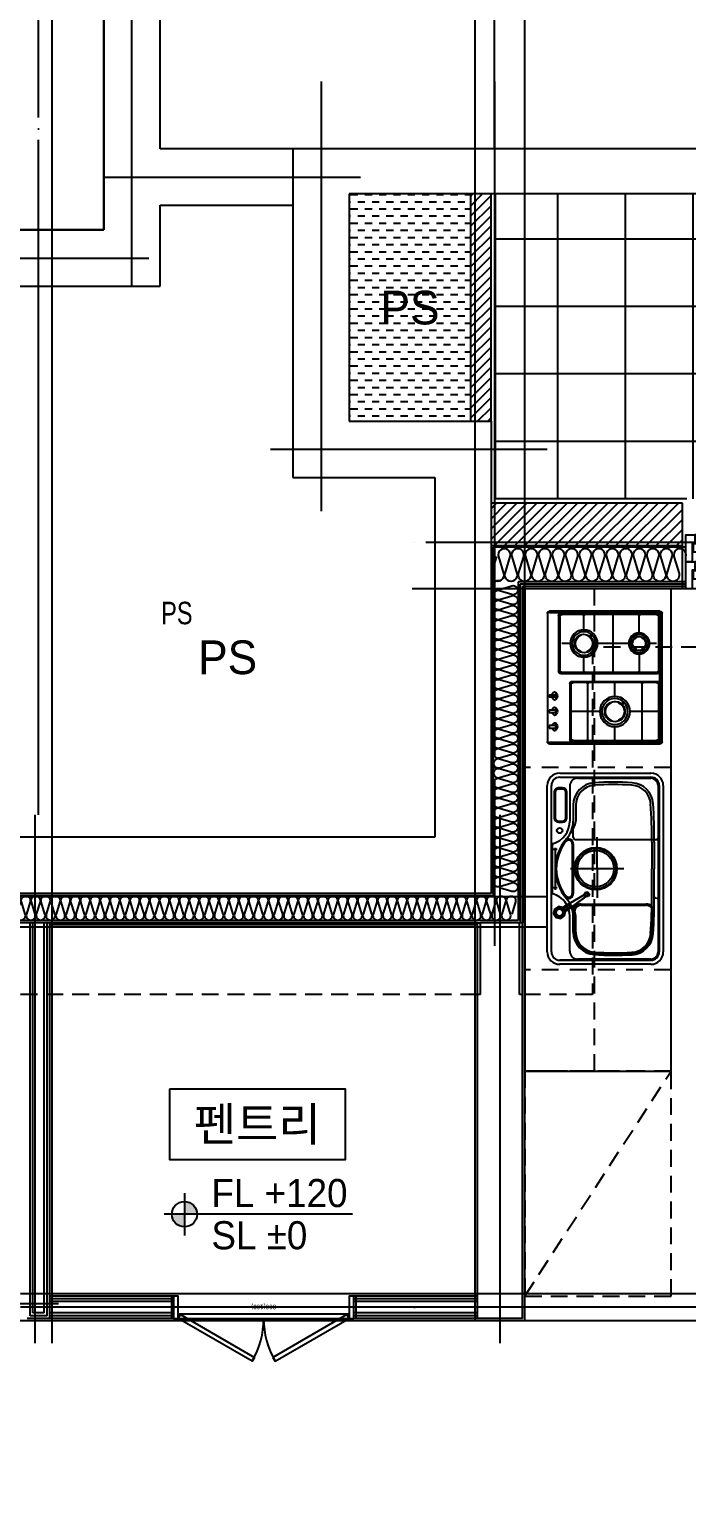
# Model space of a CAD drawing. Header units: millimetres. Extents: x -24416 to 92204, y -190080 to 23760.
# Drawn here: x 23985 to 26903, y -148009 to -141447 of the extents above; entities that cross this region are included whole.
import ezdxf
from ezdxf.enums import TextEntityAlignment as Align
from ezdxf.xclip import XClip

# ---------------------------------------------------------------- set-up
doc = ezdxf.new("R2010")
doc.units = ezdxf.units.MM
doc.header["$LTSCALE"] = 50
doc.header["$XCLIPFRAME"] = 0
for name, pattern in [('-HID', [2.5, 1.5, -1]), ('AUDIT_D_220706163347-0', [0]), ('CEN', [62, 60, -1, 0, -1]), ('HID', [2.3, 1.5, -0.8])]:
    doc.linetypes.add(name, pattern=pattern)
doc.layers.get('defpoints').update_dxf_attribs({"color": 139})
for name, color, linetype in [('A-SOL252', 252, 'Continuous'), ('A-레벨', 7, 'AUDIT_D_220706163347-0'), ('A-창호부호', 4, 'Continuous'), ('A_HAT', 8, 'Continuous'), ('CEN_CON', 1, 'CEN'), ('CEN_WALL', 12, 'CEN'), ('CONC', 2, 'Continuous'), ('dan1', 7, 'HID'), ('DOOR', 4, 'Continuous'), ('ELEV-ER', 4, 'Continuous'), ('F-FUR-설치', 6, 'Continuous'), ('FIN', 6, 'Continuous'), ('FUR', 4, 'Continuous'), ('FUR_가전', 8, 'HID'), ('INS', 8, 'Continuous'), ('ROM', 7, 'AUDIT_D_220706163347-0'), ('WAL', 3, 'Continuous'), ('WAL_DRY', 7, 'Continuous'), ('WIN', 4, 'Continuous'), ('바닥타일', 8, 'Continuous'), ('실명', 3, 'AUDIT_D_220706163347-0'), ('실명박스', 7, 'AUDIT_D_220706163347-0')]:
    doc.layers.add(name, color=color, linetype=linetype)
for name, color, linetype, plot in [('AA-XXXX-MC', 153, 'AUDIT_D_220706163347-0', False), ('Def-PrintX', 147, 'Continuous', False), ('Defpoint', 135, 'Continuous', False), ('MC', 135, 'Continuous', False), ('X - 단위세대$0$0_임시', 134, 'Continuous', False)]:
    doc.layers.add(name, color=color, linetype=linetype, plot=plot)
doc.styles.add('HAUD01', font='Dotum.ttf')
doc.styles.add('HAUD02', font='Dotum.ttf', dxfattribs={"width": 0.8})
doc.styles.add('맑은고딕', font='malgun.ttf', dxfattribs={"width": 0.9})
pattern_1 = [(45, (-287167.877, -137577.174), (-22.4506403, 22.4506403), [])]

# ---------------------------------------------------------------- blocks, each defined once
blk = doc.blocks.new('ELE_17(비진입)')
at = {"layer": 'CONC', "extrusion": (0, 0, -1)}
for p, q in [((-570, -991.6), (-570, -1041.6)), ((570, -991.6), (570, -1041.6))]:
    blk.add_line(p, q, dxfattribs=at)
at = {"layer": 'defpoints'}
blk.add_lwpolyline([(-1350, 1558.4), (1350, 1558.4), (1350, -991.6), (-1350, -991.6)], close=True, dxfattribs=at)
at = {"layer": 'ELEV-ER', "color": 1, "extrusion": (0, 0, -1)}
for p, q in [((0, 1229.9), (0, -1227.1)), ((700, 1038.6), (-700, 1038.5)), ((-1150, 0), (1150, 0))]:
    blk.add_line(p, q, dxfattribs=at)
at = {"layer": 'ELEV-ER', "extrusion": (0, 0, -1)}
for p, q in [((-550, 1013.5), (-550, 1063.5)), ((-550, 1013.5), (-550, 1063.5)), ((-475, 1063.5), (-525, 1063.5)), ((-525, 1063.5), (-525, 1013.5)), ((-475, 1063.5), (-525, 1063.5)), ((-525, 1063.5), (-525, 1013.5)), ((-500, 1113.5), (500, 1113.6)), ((-500, 963.5), (-500, 1113.5)), ((-475, 1013.5), (-475, 1063.5)), ((-475, 1013.5), (-475, 1063.5)), ((475, 1013.6), (475, 1063.6)), ((475, 1063.6), (525, 1063.6)), ((500, 1113.6), (500, 963.6)), ((525, 1063.6), (525, 1013.6)), ((550, 1013.6), (550, 1063.6)), ((-525, 1013.5), (-475, 1013.5)), ((-525, 1013.5), (-475, 1013.5)), ((525, 1013.6), (475, 1013.6)), ((500, 963.6), (-500, 963.5)), ((-950, -898.6), (900, 851.4)), ((950, -898.6), (-900, 851.4)), ((-1105, 50), (-1105, -50)), ((-1005, 50), (-1005, -50)), ((1005, 50), (1005, -50)), ((1105, 50), (1105, -50)), ((-560, -818.7), (-560, -698.7)), ((-500, -698.7), (-500, -818.7)), ((500, -818.6), (500, -698.6)), ((560, -698.6), (560, -818.6)), ((-560.1, -818.6), (-500.1, -818.6)), ((-500, -818.7), (-560, -818.7)), ((560, -818.6), (500, -818.6)), ((-570, -991.6), (-545, -991.6)), ((-570, -1041.6), (-555, -1041.6)), ((-515, -991.6), (515, -991.6)), ((-515, -1041.6), (515, -1041.6)), ((545, -991.6), (570, -991.6)), ((555, -1041.6), (570, -1041.6))]:
    blk.add_line(p, q, dxfattribs=at)
for points in [[(950, 901.4), (950, -898.6), (-950, -898.6), (-950, 901.4)], [(542, -994.6), (518, -994.6), (518, -1038.6), (542, -1038.6), (542, -1026.6), (545, -1026.6), (545, -1041.6), (515, -1041.6), (515, -991.6), (545, -991.6), (545, -1006.6), (542, -1006.6)], [(-542, -994.6), (-518, -994.6), (-518, -1038.6), (-542, -1038.6), (-542, -1026.6), (-545, -1026.6), (-545, -1041.6), (-515, -1041.6), (-515, -991.6), (-545, -991.6), (-545, -1006.6), (-542, -1006.6)]]:
    blk.add_lwpolyline(points, close=True, dxfattribs=at)
blk.add_lwpolyline([(-500, -698.6), (-900, -698.6), (-900, 851.4), (900, 851.4), (900, -698.6), (500, -698.7)], dxfattribs=at)
at = {"layer": 'ELEV-ER'}
for points in [[(-550, -875.7), (550, -875.7), (550, -835.7), (-550, -835.7)], [(-550, -960.7), (550, -960.7), (550, -920.7), (-550, -920.7)], [(-555, -1041.6), (-545, -1041.6), (-545, -1031.6), (-555, -1031.6)], [(555, -1041.6), (545, -1041.6), (545, -1031.6), (555, -1031.6)]]:
    blk.add_lwpolyline(points, close=True, dxfattribs=at)
at = {"layer": 'defpoints', "extrusion": (0, 0, -1), "style": '맑은고딕', "text_generation_flag": 2, "width": 0.6}
blk.add_text('ELEV-18인승', height=150, dxfattribs=at).set_placement((0, 801.3), align=Align.TOP_CENTER)
blk = doc.blocks.new('CO-106-MF', base_point=(321577.8, -11662.9))
at = {"layer": 'CEN_CON'}
for p, q in [((361642.8, -9212.9), (361642.8, -6012.9)), ((361517.8, -8727.9), (362657.8, -8727.9)), ((358717.8, -9087.9), (361767.8, -9087.9))]:
    blk.add_line(p, q, dxfattribs=at)
at = {"layer": 'CONC'}
for p, q in [((361767.8, -8602.9), (361767.8, -6012.9)), ((361517.8, -6262.9), (361517.8, -8962.9)), ((362357.8, -8602.9), (361767.8, -8602.9)), ((361767.8, -9212.9), (361767.8, -8852.9)), ((361767.8, -8852.9), (362357.8, -8852.9)), ((361517.8, -8962.9), (358967.8, -8962.9)), ((358717.8, -9212.9), (361767.8, -9212.9))]:
    blk.add_line(p, q, dxfattribs=at)
at = {"xscale": -1, "rotation": 270}
blk.add_blockref('ELE_17(비진입)', (359959.4, -7612.9), dxfattribs=at)
at = {"layer": 'Def-PrintX', "style": 'HAUD02', "width": 0.8}
blk.add_text('PS', height=100, dxfattribs=at).set_placement((361772.3, -10716.1))
blk = doc.blocks.new('WIN_이중창_1500')
at = {"layer": 'Defpoint'}
for p, q in [((-15, 240), (-15, 0)), ((1485, 240), (1485, 0))]:
    blk.add_line(p, q, dxfattribs=at)
at = {"layer": 'WIN'}
blk.add_line((735, -100), (735, 340), dxfattribs=at)
at = {"layer": 'WIN', "color": 8}
for p, q in [((1442, 240), (28, 240)), ((1397, 237), (755, 237)), ((1397, 202), (755, 202)), ((1430, 158), (40, 158)), ((715, 196), (73, 196)), ((715, 161), (73, 161)), ((1430, 120), (40, 120)), ((715, 76), (73, 76)), ((1397, 117), (755, 117)), ((1397, 82), (755, 82)), ((1430, 38), (40, 38)), ((1430, 0), (40, 0)), ((715, 41), (73, 41))]:
    blk.add_line(p, q, dxfattribs=at)
at = {"layer": 'WIN'}
for points in [[(40, 158), (28, 158), (28, 240), (0, 240), (0, 120), (40, 120), (40, 158)], [(755, 216.5), (755, 202), (715, 202), (715, 237), (755, 237), (755, 222.5)], [(1404, 222.5), (1404, 216.5), (748, 216.5), (748, 222.5), (1404, 222.5)], [(1397, 216.5), (1397, 202), (1437, 202), (1437, 237), (1397, 237), (1397, 222.5)], [(1430, 158), (1442, 158), (1442, 240), (1470, 240), (1470, 120), (1430, 120), (1430, 158)], [(73, 175.5), (73, 161), (33, 161), (33, 196), (73, 196), (73, 181.5)], [(722, 181.5), (722, 175.5), (66, 175.5), (66, 181.5), (722, 181.5)], [(715, 175.5), (715, 161), (755, 161), (755, 196), (715, 196), (715, 181.5)], [(40, 38), (28, 38), (28, 120), (0, 120), (0, 0), (40, 0), (40, 38)], [(73, 55.5), (73, 41), (33, 41), (33, 76), (73, 76), (73, 61.5)], [(755, 96.5), (755, 82), (715, 82), (715, 117), (755, 117), (755, 102.5)], [(715, 55.5), (715, 41), (755, 41), (755, 76), (715, 76), (715, 61.5)], [(1404, 102.5), (1404, 96.5), (748, 96.5), (748, 102.5), (1404, 102.5)], [(1397, 96.5), (1397, 82), (1437, 82), (1437, 117), (1397, 117), (1397, 102.5)], [(1430, 38), (1442, 38), (1442, 120), (1470, 120), (1470, 0), (1430, 0), (1430, 38)], [(722, 61.5), (722, 55.5), (66, 55.5), (66, 61.5), (722, 61.5)]]:
    blk.add_lwpolyline(points, dxfattribs=at)
blk = doc.blocks.new('insul1')
blk.add_lwpolyline([(0, 0.25, 1.344031), (0.35, 0.25), (0.2, 0.75, -1.344031), (0.55, 0.75), (0.4, 0.25)], format="xyb")
blk = doc.blocks.new('DOOR-800(100)')
at = {"layer": 'DOOR'}
for points in [[(359.1, 272.7), (349.1, 290), (20, 100), (30, 82.7)], [(440.9, 272.7), (450.9, 290), (780, 100), (770, 82.7)], [(20, 100), (0, 100), (0, 0), (20, 0)], [(780, 80), (780, 100), (20, 100), (20, 80)], [(800, 100), (780, 100), (780, 0), (800, 0)]]:
    blk.add_lwpolyline(points, close=True, dxfattribs=at)
for centre, start, end in [((20, 100), 0, 30), ((780, 100), 150, 180)]:
    blk.add_arc(centre, 380, start, end, dxfattribs=at)
at = {"layer": 'X - 단위세대$0$0_임시'}
for p, q in [((-10, 0), (-10, 100)), ((810, 0), (810, 100))]:
    blk.add_line(p, q, dxfattribs=at)
at = {"layer": 'X - 단위세대$0$0_임시', "style": 'HAUD02'}
blk.add_text('800(100)', height=20, dxfattribs=at).set_placement((400.3, 46.2), align=Align.MIDDLE)
blk = doc.blocks.new('K-sink')
at = {"layer": 'FUR'}
for p, q in [((-370, -105), (370, -105)), ((-370, -123), (370, -123)), ((-108.2, -128), (108.2, -128)), ((-425, -565), (-425, -160)), ((-407, -160), (-407, -565)), ((-407, -565), (-407, -160)), ((-208.1, -150.2), (-210.6, -162.4)), ((-208.1, -150.2), (-210.6, -162.4)), ((-210.6, -162.4), (-203.8, -172.8)), ((-210.6, -162.4), (-203.8, -172.8)), ((-197.8, -143.4), (-208.1, -150.2)), ((-197.8, -143.4), (-208.1, -150.2)), ((-203.8, -172.8), (-191.6, -175.3)), ((-203.8, -172.8), (-191.6, -175.3)), ((-185.6, -145.9), (-197.8, -143.4)), ((-185.6, -145.9), (-197.8, -143.4)), ((-191.6, -175.3), (-181.2, -168.4)), ((-191.6, -175.3), (-181.2, -168.4)), ((-178.7, -156.2), (-185.6, -145.9)), ((-178.7, -156.2), (-185.6, -145.9)), ((-181.2, -168.4), (-178.7, -156.2)), ((-181.2, -168.4), (-178.7, -156.2)), ((206.6, -155.1), (206.6, -172.4)), ((339.1, -135.1), (226.6, -135.1)), ((226.6, -192.4), (339.1, -192.4)), ((359.1, -172.4), (359.1, -155.1)), ((407, -160), (407, -565)), ((425, -160), (425, -565)), ((-402, -565), (-402, -240)), ((-367, -205), (-211.7, -205)), ((-282.3, -220), (-192, -220)), ((-282.3, -220), (-211.7, -220)), ((-157, -255), (-157, -544.5)), ((130, -230), (130, -602)), ((140, -220), (211.7, -220)), ((367, -205), (211.7, -205)), ((282.3, -220), (211.7, -220)), ((402, -240), (402, -565)), ((-129.7, -584.6), (-130.3, -592.4)), ((-118, -580), (0, -580)), ((118, -580), (0, -580)), ((129.7, -584.6), (130.3, -592.4)), ((135.3, -597), (-370, -597)), ((370, -602), (-370, -602)), ((370, -620), (-370, -620)), ((370, -597), (135.3, -597))]:
    blk.add_line(p, q, dxfattribs=at)
at = {"layer": 'FUR', "ltscale": 0.6}
for p, q in [((-217.1, -144.2), (-221.2, -164.5)), ((-221.2, -164.5), (-209.8, -181.7)), ((-199.9, -132.8), (-217.1, -144.2)), ((-209.8, -181.7), (-189.5, -185.9)), ((-179.6, -136.9), (-199.9, -132.8)), ((-191.6, -175.3), (-169.5, -208.6)), ((-189.5, -185.9), (-172.2, -174.4)), ((-168.1, -154.1), (-179.6, -136.9)), ((-172.2, -174.4), (-168.1, -154.1))]:
    blk.add_line(p, q, dxfattribs=at)
at = {"layer": 'FUR', "color": 199, "ltscale": 0.5}
for p, q in [((-122.6, -189.3), (-120.6, -186.7)), ((122.6, -189.3), (120.3, -186.5)), ((211.6, -155.1), (211.6, -172.4)), ((339.1, -140.1), (226.6, -140.1)), ((226.6, -187.4), (339.1, -187.4)), ((354.1, -172.4), (354.1, -155.1)), ((-282.3, -226), (-192, -226)), ((-162, -256), (-162, -543.5)), ((110.6, -215), (-110.6, -215)), ((282.3, -231), (211.7, -231)), ((-118, -569), (0, -569)), ((118, -569), (0, -569))]:
    blk.add_line(p, q, dxfattribs=at)
at = {"layer": 'FUR', "color": 199}
for p, q in [((-76.6, -140), (-93.4, -140)), ((87.5, -140), (-87.5, -140)), ((-85, -148.4), (-85, -131.6)), ((93.4, -140), (76.6, -140)), ((85, -148.4), (85, -131.6)), ((-282.3, -231), (-211.7, -231)), ((0, -445), (0, -208.5)), ((0, -326.8), (-129.1, -326.8)), ((0, -326.8), (140.9, -326.8))]:
    blk.add_line(p, q, dxfattribs=at)
at = {"layer": 'FUR', "ltscale": 0.5}
blk.add_line((110.6, -220), (-110.6, -220), dxfattribs=at)
at = {"layer": 'FUR', "color": 199}
for centre, radius in [((-195.2, -158.9), 21.9), ((-85, -140), 2.5), ((85, -140), 2.5), ((0, -320), 90), ((0, -320), 81)]:
    blk.add_circle(centre, radius, dxfattribs=at)
at = {"layer": 'FUR'}
for centre, radius in [((169.6, -160), 12.2), ((0, -320), 94.5)]:
    blk.add_circle(centre, radius, dxfattribs=at)
for centre, radius, start, end in [((-370, -160), 55, 90, 180), ((-370, -160), 37, 90, 180), ((-211.7, -100), 105, 270, 343.31935), ((-108.2, -131), 3, 90, 163.31935), ((108.2, -131), 3, 16.68065, 90), ((211.7, -100), 105, 196.68065, 270), ((370, -160), 55, 0, 90), ((370, -160), 37, 0, 90), ((-211.7, -100), 120, 270, 311.40962), ((0, -340), 200, 90, 131.40962), ((0, -340), 200, 48.59038, 90), ((211.7, -100), 120, 228.59038, 270), ((226.6, -155.1), 20, 90, 180), ((226.6, -172.4), 20, 180, 270), ((339.1, -155.1), 20, 360, 90), ((339.1, -172.4), 20, 270, 0), ((-367, -240), 35, 90, 180), ((-282.3, -320), 100, 90, 176.17745), ((-192, -255), 35, 0, 90), ((140, -230), 10, 90.02498, 180), ((282.3, -320), 100, 3.82255, 90), ((367, -240), 35, 0, 90), ((914.2, -400), 1299.2, 176.17512, 183.59876), ((-915, -400), 1300, 356.40356, 3.82255), ((-282.6, -475.3), 100, 183.59644, 266.1102), ((282.6, -475.3), 100, 273.8898, 356.40356), ((-370, -565), 55, 180, 270), ((-370, -565), 37, 180, 270), ((-370, -565), 32, 180, 270), ((-140.2, 1619.9), 2200, 266.1102, 270.57759), ((-192, -544.5), 35, 268.62723, 0), ((-124.7, -585.1), 5, 90.40284, 175), ((140.2, 1619.9), 2200, 269.42241, 273.8898), ((140.2, 1619.9), 2200, 269.42241, 269.59716), ((124.7, -585.1), 5, 5, 89.59716), ((138.7, -588.4), 8.66, 181.05594, 263.17769), ((370, -565), 32, 270, 0), ((370, -565), 37, 270, 0), ((370, -565), 55, 270, 0), ((-135.3, -592), 5, 270, 355), ((135.3, -592), 5, 185, 270)]:
    blk.add_arc(centre, radius, start, end, dxfattribs=at)
at = {"layer": 'FUR', "ltscale": 0.5}
for centre, start, end in [((-112.1, -200.1), 134.24852, 274.39442), ((112.1, -200.1), 265.60558, 45.75148)]:
    blk.add_arc(centre, 20, start, end, dxfattribs=at)
at = {"layer": 'FUR', "color": 199, "ltscale": 0.5}
for centre, radius, start, end in [((-112.1, -200.1), 15, 134.24852, 274.39442), ((0, -340), 195, 90, 128.18582), ((0, -340), 195, 51.92602, 90), ((112.1, -200.1), 15, 265.60558, 45.75148), ((226.6, -155.1), 15, 90, 180), ((226.6, -172.4), 15, 180, 270), ((339.1, -155.1), 15, 0, 90), ((339.1, -172.4), 15, 270, 0), ((-282.3, -320), 94, 90, 176.17745), ((-192, -256), 30, 0, 90), ((222.9, -131.6), 100, 228.77437, 263.51916), ((282.3, -320), 89, 3.82255, 90), ((915, -400), 1294, 176.17745, 183.59644), ((-915, -400), 1289, 356.40356, 3.82255), ((-282.6, -475.3), 94, 183.59644, 266.1102), ((282.6, -475.3), 89, 273.8898, 356.40356), ((-140.2, 1619.9), 2194, 266.1102, 268.6266), ((-192, -543.5), 30, 268.6266, 0), ((140.2, 1619.9), 2189, 269.42241, 273.8898)]:
    blk.add_arc(centre, radius, start, end, dxfattribs=at)
at = {"layer": 'FUR', "color": 199}
for centre, radius, start, end in [((-282.3, -320), 89, 90, 176.17745), ((-222.9, -131.6), 100, 276.48084, 311.22563), ((914.2, -400), 1288.2, 176.17512, 183.59876), ((-282.6, -475.3), 89, 183.59644, 266.1102), ((-140.2, 1619.9), 2189, 266.1102, 270.57759)]:
    blk.add_arc(centre, radius, start, end, dxfattribs=at)
at = {"layer": 'FUR', "ltscale": 0.6}
for points in [[(-221.2, -164.5), (-210.6, -162.4), (-208.1, -150.2), (-217.1, -144.2)], [(-209.8, -181.7), (-203.8, -172.8), (-210.6, -162.4), (-221.2, -164.5)], [(-217.1, -144.2), (-199.9, -132.8), (-197.8, -143.4), (-208.1, -150.2)], [(-209.8, -181.7), (-189.5, -185.9), (-191.6, -175.3), (-203.8, -172.8)], [(-199.9, -132.8), (-197.8, -143.4), (-185.6, -145.9), (-179.6, -136.9)], [(-184, -194.2), (-189.5, -185.9), (-191.6, -175.3), (-184, -194.2)], [(-191.6, -175.3), (-169.5, -208.6), (-191.6, -175.3)], [(-179.6, -136.9), (-185.6, -145.9), (-178.7, -156.2), (-168.1, -154.1)], [(-124.5, -274.7), (-124.5, -274.7), (-184, -194.2)], [(-172.2, -174.4), (-168.1, -154.1), (-178.7, -156.2), (-181.2, -168.4)], [(-172.2, -174.4), (-166.7, -182.8), (-166.7, -182.8), (-181.2, -168.4)], [(-159.1, -201.7), (-181.2, -168.4), (-181.2, -168.4), (-159.1, -201.7)], [(-115.8, -269), (-115.3, -268.8), (-124.9, -275.1), (-124.5, -274.7)], [(-115.1, -273.3), (-115.8, -269), (-124.5, -274.7), (-120.8, -277.1)], [(-124.2, -286.5), (-120.4, -284), (-114.2, -287.1), (-113.9, -291.7)], [(-104.4, -285.4), (-113.9, -291.7), (-114.2, -287.1), (-108.5, -283.3)], [(-105.1, -273.9), (-108.9, -276.4), (-108.5, -283.3), (-104.4, -285.4)]]:
    blk.add_3dface(points, dxfattribs=at)
at = {"layer": 'FUR', "ltscale": 0.6, "invisible_edges": 8}
for points in [[(-191.6, -175.3), (-203.8, -172.8), (-210.6, -162.4), (-208.1, -150.2)], [(-197.8, -143.4), (-185.6, -145.9), (-178.7, -156.2), (-181.2, -168.4)], [(-124.9, -275.1), (-124.5, -274.7), (-124.5, -274.7), (-120.8, -277.1)], [(-120.8, -277.1), (-120.4, -284), (-124.2, -286.5), (-124.9, -275.1)], [(-120.4, -284), (-120.8, -277.1), (-115.1, -273.3), (-108.9, -276.4)], [(-108.9, -276.4), (-108.5, -283.3), (-114.2, -287.1), (-120.4, -284)], [(-108.9, -276.4), (-105.1, -273.9), (-115.3, -268.8), (-115.8, -269)], [(-115.8, -269), (-115.8, -269), (-115.1, -273.3), (-108.9, -276.4)]]:
    blk.add_3dface(points, dxfattribs=at)
at = {"layer": 'FUR', "invisible_edges": 10}
blk.add_3dface([(-208.1, -150.2), (-197.8, -143.4), (-181.2, -168.4), (-191.6, -175.3)], dxfattribs=at)
at = {"layer": 'FUR'}
for points in [[(-189.5, -185.9), (-191.6, -175.3), (-181.2, -168.4), (-172.2, -174.4)], [(-166.7, -182.8), (-181.2, -168.4), (-191.6, -175.3), (-184, -194.2)], [(-181.2, -168.4), (-191.6, -175.3), (-169.5, -208.6), (-159.1, -201.7)], [(-169.5, -208.6), (-159.1, -201.7), (-181.2, -168.4), (-191.6, -175.3)], [(-172.2, -174.4), (-166.7, -182.8), (-184, -194.2), (-189.5, -185.9)], [(-184, -194.2), (-166.7, -182.8), (-115.8, -269), (-124.5, -274.7)], [(-115.8, -269), (-166.7, -182.8), (-184, -194.2), (-124.5, -274.7)], [(-115.8, -269), (-115.8, -269), (-166.7, -182.8)]]:
    blk.add_3dface(points, dxfattribs=at)
blk = doc.blocks.new('싱크')
at = {"layer": 'defpoints'}
for p, q in [((-18.3, 0), (-18.3, 1350)), ((631.7, 0), (631.7, 1350))]:
    blk.add_line(p, q, dxfattribs=at)
at = {"layer": 'defpoints', "linetype": '-HID'}
for p, q in [((631.7, 1350), (-18.3, 1350)), ((631.7, 450), (-18.3, 450)), ((631.7, 0), (-18.3, 0))]:
    blk.add_line(p, q, dxfattribs=at)
at = {"layer": 'FUR_가전', "rotation": 90}
blk.add_blockref('K-sink', (-23.3, 900), dxfattribs=at)
blk = doc.blocks.new('쿡탑')
at = {"layer": 'FUR'}
for p, q in [((460721, 189595.4), (461291, 189595.4)), ((460722, 189592.4), (461290, 189592.4)), ((460711, 189095.4), (460711, 189585.4)), ((460712, 189582.4), (460712, 189318.9)), ((460719, 189103.9), (460719, 189577.4)), ((460721, 189195.4), (460721, 189575.4)), ((460726, 189267.1), (460726, 189570.4)), ((460729, 189587.4), (461283, 189587.4)), ((460731, 189585.4), (461281, 189585.4)), ((460736, 189580.4), (460973.5, 189580.4)), ((460854.8, 189580.4), (460854.8, 189452.6)), ((460983.5, 189570.4), (460983.5, 189508.6)), ((460988.5, 189195.4), (460988.5, 189575.4)), ((461023.5, 189145.4), (461023.5, 189575.4)), ((461028.5, 189570.4), (461028.5, 189495.4)), ((461038.5, 189580.4), (461276, 189580.4)), ((461157.3, 189570.4), (461157.3, 189532.9)), ((461286, 189570.4), (461286, 189150.4)), ((461291, 189575.4), (461291, 189145.4)), ((461293, 189577.4), (461293, 189103.9)), ((461300, 189582.4), (461300, 189338.9)), ((461301, 189585.4), (461301, 189095.4)), ((460728, 189508.6), (460726, 189508.6)), ((460728, 189503.6), (460726, 189503.6)), ((460730.3, 189506.1), (460979.2, 189506.1)), ((460981.6, 189508.6), (460983.5, 189508.6)), ((460981.6, 189503.6), (460983.5, 189503.6)), ((460983.5, 189503.6), (460983.5, 189267.1)), ((461030.5, 189495.4), (461028.5, 189495.4)), ((461028.5, 189490.4), (461028.5, 189250.4)), ((461030.5, 189490.4), (461028.5, 189490.4)), ((461117.2, 189492.9), (461032.9, 189492.9)), ((461197.3, 189492.9), (461281.7, 189492.9)), ((461284.1, 189495.4), (461286, 189495.4)), ((461284.1, 189490.4), (461286, 189490.4)), ((461157.3, 189452.8), (461157.3, 189300.1)), ((460726, 189385.4), (460787.6, 189385.4)), ((460922, 189385.4), (460983.5, 189385.4)), ((461286, 189376.5), (461028.5, 189376.5)), ((461298, 189156.9), (461300, 189338.9)), ((460714, 189156.9), (460712, 189318.9)), ((460728, 189267.1), (460726, 189267.1)), ((460726, 189200.4), (460726, 189262.1)), ((460728, 189262.1), (460726, 189262.1)), ((460730.3, 189264.6), (460979.2, 189264.6)), ((460854.8, 189318.1), (460854.8, 189190.4)), ((460981.6, 189267.1), (460983.5, 189267.1)), ((460981.6, 189262.1), (460983.5, 189262.1)), ((460983.5, 189262.1), (460983.5, 189200.4)), ((461030.5, 189250.4), (461028.5, 189250.4)), ((461028.5, 189245.4), (461028.5, 189150.4)), ((461030.5, 189245.4), (461028.5, 189245.4)), ((461032.8, 189247.9), (461105, 189247.9)), ((461157.3, 189195.6), (461157.3, 189150.4)), ((461209.6, 189247.9), (461281.7, 189247.9)), ((461284.1, 189250.4), (461286, 189250.4)), ((461284.1, 189245.4), (461286, 189245.4)), ((460714, 189156.9), (460714, 189095.4)), ((460978.5, 189185.4), (460731, 189185.4)), ((460973.5, 189190.4), (460736, 189190.4)), ((461281, 189135.4), (461033.5, 189135.4)), ((461276, 189140.4), (461038.5, 189140.4)), ((461298, 189156.9), (461298, 189095.4)), ((461291, 189085.4), (460721, 189085.4)), ((460770.5, 189113.9), (460780.7, 189104.7)), ((460770.5, 189113.9), (460780.7, 189104.7)), ((460780.9, 189123.2), (460792.2, 189123.2)), ((460780.9, 189094.2), (460780.9, 189123.2)), ((460780.9, 189123.2), (460792.2, 189123.2)), ((460780.9, 189094.2), (460780.9, 189123.2)), ((460792.2, 189094.2), (460780.9, 189094.2)), ((460792.2, 189094.2), (460780.9, 189094.2)), ((460792.2, 189123.2), (460792.2, 189094.2)), ((460792.2, 189123.2), (460792.2, 189094.2)), ((460803.4, 189113.7), (460792.2, 189104.5)), ((460803.4, 189113.7), (460792.2, 189104.5)), ((460839.4, 189113.9), (460849.6, 189104.7)), ((460839.4, 189113.9), (460849.6, 189104.7)), ((460839.4, 189113.9), (460849.6, 189104.7)), ((460839.4, 189113.9), (460849.6, 189104.7)), ((460839.4, 189113.9), (460849.6, 189104.7)), ((460839.4, 189113.9), (460849.6, 189104.7)), ((460839.4, 189113.9), (460849.6, 189104.7)), ((460839.4, 189113.9), (460849.6, 189104.7)), ((460849.9, 189123.1), (460861.2, 189123.1)), ((460849.9, 189094.2), (460849.9, 189123.1)), ((460849.9, 189123.1), (460861.2, 189123.1)), ((460849.9, 189094.2), (460849.9, 189123.1)), ((460849.9, 189123.1), (460861.2, 189123.1)), ((460849.9, 189094.2), (460849.9, 189123.1)), ((460849.9, 189123.1), (460861.2, 189123.1)), ((460849.9, 189094.2), (460849.9, 189123.1)), ((460849.9, 189123.1), (460861.2, 189123.1)), ((460849.9, 189094.2), (460849.9, 189123.1)), ((460849.9, 189123.1), (460861.2, 189123.1)), ((460849.9, 189094.2), (460849.9, 189123.1)), ((460849.9, 189123.1), (460861.2, 189123.1)), ((460849.9, 189094.2), (460849.9, 189123.1)), ((460849.9, 189123.1), (460861.2, 189123.1)), ((460849.9, 189094.2), (460849.9, 189123.1)), ((460861.2, 189094.2), (460849.9, 189094.2)), ((460861.2, 189094.2), (460849.9, 189094.2)), ((460861.2, 189094.2), (460849.9, 189094.2)), ((460861.2, 189094.2), (460849.9, 189094.2)), ((460861.2, 189094.2), (460849.9, 189094.2)), ((460861.2, 189094.2), (460849.9, 189094.2)), ((460861.2, 189094.2), (460849.9, 189094.2)), ((460861.2, 189094.2), (460849.9, 189094.2)), ((460872.3, 189113.7), (460861.1, 189104.5)), ((460872.3, 189113.7), (460861.1, 189104.5)), ((460872.3, 189113.7), (460861.1, 189104.5)), ((460872.3, 189113.7), (460861.1, 189104.5)), ((460872.3, 189113.7), (460861.1, 189104.5)), ((460872.3, 189113.7), (460861.1, 189104.5)), ((460872.3, 189113.7), (460861.1, 189104.5)), ((460872.3, 189113.7), (460861.1, 189104.5)), ((460861.2, 189123.1), (460861.2, 189094.2)), ((460861.2, 189123.1), (460861.2, 189094.2)), ((460861.2, 189123.1), (460861.2, 189094.2)), ((460861.2, 189123.1), (460861.2, 189094.2)), ((460861.2, 189123.1), (460861.2, 189094.2)), ((460861.2, 189123.1), (460861.2, 189094.2)), ((460861.2, 189123.1), (460861.2, 189094.2)), ((460861.2, 189123.1), (460861.2, 189094.2)), ((460907.3, 189113.7), (460918.4, 189104.5)), ((460907.3, 189113.7), (460918.4, 189104.5)), ((460907.3, 189113.7), (460918.4, 189104.5)), ((460907.3, 189113.7), (460918.4, 189104.5)), ((460907.3, 189113.7), (460918.4, 189104.5)), ((460907.3, 189113.7), (460918.4, 189104.5)), ((460907.3, 189113.7), (460918.4, 189104.5)), ((460907.3, 189113.7), (460918.4, 189104.5)), ((460929.7, 189123.1), (460918.4, 189123.1)), ((460918.4, 189123.1), (460918.4, 189094.2)), ((460929.7, 189123.1), (460918.4, 189123.1)), ((460918.4, 189123.1), (460918.4, 189094.2)), ((460929.7, 189123.1), (460918.4, 189123.1)), ((460918.4, 189123.1), (460918.4, 189094.2)), ((460929.7, 189123.1), (460918.4, 189123.1)), ((460918.4, 189123.1), (460918.4, 189094.2)), ((460929.7, 189123.1), (460918.4, 189123.1)), ((460918.4, 189123.1), (460918.4, 189094.2)), ((460929.7, 189123.1), (460918.4, 189123.1)), ((460918.4, 189123.1), (460918.4, 189094.2)), ((460929.7, 189123.1), (460918.4, 189123.1)), ((460918.4, 189123.1), (460918.4, 189094.2)), ((460929.7, 189123.1), (460918.4, 189123.1)), ((460918.4, 189123.1), (460918.4, 189094.2)), ((460918.4, 189094.2), (460929.7, 189094.2)), ((460918.4, 189094.2), (460929.7, 189094.2)), ((460918.4, 189094.2), (460929.7, 189094.2)), ((460918.4, 189094.2), (460929.7, 189094.2)), ((460918.4, 189094.2), (460929.7, 189094.2)), ((460918.4, 189094.2), (460929.7, 189094.2)), ((460918.4, 189094.2), (460929.7, 189094.2)), ((460918.4, 189094.2), (460929.7, 189094.2)), ((460929.7, 189094.2), (460929.7, 189123.1)), ((460929.7, 189094.2), (460929.7, 189123.1)), ((460929.7, 189094.2), (460929.7, 189123.1)), ((460929.7, 189094.2), (460929.7, 189123.1)), ((460929.7, 189094.2), (460929.7, 189123.1)), ((460929.7, 189094.2), (460929.7, 189123.1)), ((460929.7, 189094.2), (460929.7, 189123.1)), ((460929.7, 189094.2), (460929.7, 189123.1)), ((460940.2, 189113.9), (460930, 189104.7)), ((460940.2, 189113.9), (460930, 189104.7)), ((460940.2, 189113.9), (460930, 189104.7)), ((460940.2, 189113.9), (460930, 189104.7)), ((460940.2, 189113.9), (460930, 189104.7)), ((460940.2, 189113.9), (460930, 189104.7)), ((460940.2, 189113.9), (460930, 189104.7)), ((460940.2, 189113.9), (460930, 189104.7))]:
    blk.add_line(p, q, dxfattribs=at)
for centre, radius in [((461157.3, 189492.9), 46.7), ((461157.3, 189492.9), 40), ((460854.8, 189385.4), 67.2), ((460854.8, 189385.4), 57.7), ((461157.3, 189247.9), 60.9), ((461157.3, 189247.9), 52.3)]:
    blk.add_circle(centre, radius, dxfattribs=at)
for centre, radius, start, end in [((460721, 189585.4), 10, 90, 180), ((460722, 189582.4), 10, 90, 180), ((461290, 189582.4), 10, 0, 90), ((461291, 189585.4), 10, 0, 90), ((460729, 189577.4), 10, 90, 180), ((460731, 189575.4), 10, 90, 180), ((460736, 189570.4), 10, 90, 180), ((460973.5, 189570.4), 10, 0, 90), ((460978.5, 189575.4), 10, 0, 90), ((461033.5, 189575.4), 10, 90, 180), ((461038.5, 189570.4), 10, 90, 180), ((461157.3, 189492.9), 31.4, 46.33785, 40.71939), ((461276, 189570.4), 10, 0, 90), ((461281, 189575.4), 10, 0, 90), ((461283, 189577.4), 10, 0, 90), ((460727.8, 189506.1), 2.51, 274.24151, 85.75849), ((460981.7, 189506.1), 2.51, 94.24151, 265.75849), ((461030.3, 189492.9), 2.51, 274.24151, 85.75849), ((461156.1, 189435.2), 55.6, 120.49991, 120.93946), ((461157.9, 189550.4), 55.6, 237.23015, 237.66153), ((461128.7, 189481.7), 1.53, 21.25781, 120.49991), ((461129, 189504.7), 1.53, 237.66153, 337.21808), ((461157.3, 189492.9), 29.2, 201.25781, 336.40541), ((461157.3, 189492.9), 29.2, 21.5687, 157.21808), ((461185.4, 189480.6), 1.53, 57.1633, 156.40541), ((461185.8, 189504.1), 1.53, 201.5687, 301.12525), ((461156.1, 189435.2), 55.6, 56.72375, 57.1633), ((461157.9, 189550.4), 55.6, 301.12525, 301.55664), ((461284.2, 189492.9), 2.51, 94.24151, 265.75849), ((460854.8, 189385.4), 45.2, 46.33785, 40.71939), ((460855.7, 189468.2), 80, 237.23015, 237.66153), ((460814, 189402.5), 2.21, 237.66153, 337.21808), ((460854.8, 189385.4), 42, 21.5687, 157.21808), ((460895.9, 189401.6), 2.21, 201.5687, 301.12525), ((460855.7, 189468.2), 80, 301.12525, 301.55664), ((460853.1, 189302.3), 80, 120.49991, 120.93946), ((460813.6, 189369.3), 2.21, 21.25781, 120.49991), ((460854.8, 189385.4), 42, 201.25781, 336.40541), ((460895.3, 189367.7), 2.21, 57.1633, 156.40541), ((460853.1, 189302.3), 80, 56.72375, 57.1633), ((460727.8, 189264.6), 2.51, 274.24151, 85.75849), ((460981.7, 189264.6), 2.51, 94.24151, 265.75849), ((461157.3, 189247.9), 41, 46.33785, 40.71939), ((461158.1, 189323), 72.6, 237.23015, 237.66153), ((461120.3, 189263.4), 2, 237.66153, 337.21808), ((461157.3, 189247.9), 38.1, 21.5687, 157.21808), ((461194.5, 189262.6), 2, 201.5687, 301.12525), ((461158.1, 189323), 72.6, 301.12525, 301.55664), ((460731, 189195.4), 10, 180, 270), ((460736, 189200.4), 10, 180, 270), ((460973.5, 189200.4), 10, 270, 0), ((460978.5, 189195.4), 10, 270, 0), ((461030.3, 189247.9), 2.51, 274.24151, 85.75849), ((461155.7, 189172.5), 72.6, 120.49991, 120.93946), ((461119.9, 189233.3), 2, 21.25781, 120.49991), ((461157.3, 189247.9), 38.1, 201.25781, 336.40541), ((461194, 189231.8), 2, 57.1633, 156.40541), ((461155.7, 189172.5), 72.6, 56.72375, 57.1633), ((461284.2, 189247.9), 2.51, 94.24151, 265.75849), ((460787, 189109.6), 20.4, 31.25646, 148.53566), ((460787, 189109.6), 20.4, 31.25646, 148.53566), ((460855.9, 189109.5), 20.4, 31.25646, 148.53566), ((460855.9, 189109.5), 20.4, 31.25646, 148.53566), ((460855.9, 189109.5), 20.4, 31.25646, 148.53566), ((460855.9, 189109.5), 20.4, 31.25646, 148.53566), ((460855.9, 189109.5), 20.4, 31.25646, 148.53566), ((460855.9, 189109.5), 20.4, 31.25646, 148.53566), ((460855.9, 189109.5), 20.4, 31.25646, 148.53566), ((460855.9, 189109.5), 20.4, 31.25646, 148.53566), ((460923.6, 189109.5), 20.4, 31.46434, 148.74354), ((460923.6, 189109.5), 20.4, 31.46434, 148.74354), ((460923.6, 189109.5), 20.4, 31.46434, 148.74354), ((460923.6, 189109.5), 20.4, 31.46434, 148.74354), ((460923.6, 189109.5), 20.4, 31.46434, 148.74354), ((460923.6, 189109.5), 20.4, 31.46434, 148.74354), ((460923.6, 189109.5), 20.4, 31.46434, 148.74354), ((460923.6, 189109.5), 20.4, 31.46434, 148.74354), ((461033.5, 189145.4), 10, 180, 270), ((461038.5, 189150.4), 10, 180, 270), ((461276, 189150.4), 10, 270, 0), ((461281, 189145.4), 10, 270, 0), ((460721, 189095.4), 10, 180, 270), ((460708.5, 189096.9), 5.72, 302.47301, 344.45227), ((460658.6, 189105.8), 60.4, 341.57206, 1.81603), ((460773.8, 189117.6), 5, 148.53566, 228.04706), ((460773.8, 189117.6), 5, 148.53566, 228.04706), ((460776.4, 189115.1), 8.47, 57.30133, 148.17684), ((460776.4, 189115.1), 8.47, 57.30133, 148.17684), ((460796.9, 189113.5), 9.86, 34.72293, 117.60774), ((460796.9, 189113.5), 9.86, 34.72293, 117.60774), ((460800.2, 189117.6), 5, 309.45948, 31.25646), ((460800.2, 189117.6), 5, 309.45948, 31.25646), ((460842.8, 189117.6), 5, 148.53566, 228.04706), ((460842.8, 189117.6), 5, 148.53566, 228.04706), ((460842.8, 189117.6), 5, 148.53566, 228.04706), ((460842.8, 189117.6), 5, 148.53566, 228.04706), ((460842.8, 189117.6), 5, 148.53566, 228.04706), ((460842.8, 189117.6), 5, 148.53566, 228.04706), ((460842.8, 189117.6), 5, 148.53566, 228.04706), ((460842.8, 189117.6), 5, 148.53566, 228.04706), ((460845.3, 189115), 8.47, 57.30133, 148.17684), ((460845.3, 189115), 8.47, 57.30133, 148.17684), ((460845.3, 189115), 8.47, 57.30133, 148.17684), ((460845.3, 189115), 8.47, 57.30133, 148.17684), ((460845.3, 189115), 8.47, 57.30133, 148.17684), ((460845.3, 189115), 8.47, 57.30133, 148.17684), ((460845.3, 189115), 8.47, 57.30133, 148.17684), ((460845.3, 189115), 8.47, 57.30133, 148.17684), ((460865.8, 189113.4), 9.86, 34.72293, 117.60774), ((460865.8, 189113.4), 9.86, 34.72293, 117.60774), ((460865.8, 189113.4), 9.86, 34.72293, 117.60774), ((460865.8, 189113.4), 9.86, 34.72293, 117.60774), ((460865.8, 189113.4), 9.86, 34.72293, 117.60774), ((460865.8, 189113.4), 9.86, 34.72293, 117.60774), ((460865.8, 189113.4), 9.86, 34.72293, 117.60774), ((460865.8, 189113.4), 9.86, 34.72293, 117.60774), ((460869.1, 189117.5), 5, 309.45948, 31.25646), ((460869.1, 189117.5), 5, 309.45948, 31.25646), ((460869.1, 189117.5), 5, 309.45948, 31.25646), ((460869.1, 189117.5), 5, 309.45948, 31.25646), ((460869.1, 189117.5), 5, 309.45948, 31.25646), ((460869.1, 189117.5), 5, 309.45948, 31.25646), ((460869.1, 189117.5), 5, 309.45948, 31.25646), ((460869.1, 189117.5), 5, 309.45948, 31.25646), ((460910.5, 189117.5), 5, 148.74354, 230.54052), ((460910.5, 189117.5), 5, 148.74354, 230.54052), ((460910.5, 189117.5), 5, 148.74354, 230.54052), ((460910.5, 189117.5), 5, 148.74354, 230.54052), ((460910.5, 189117.5), 5, 148.74354, 230.54052), ((460910.5, 189117.5), 5, 148.74354, 230.54052), ((460910.5, 189117.5), 5, 148.74354, 230.54052), ((460910.5, 189117.5), 5, 148.74354, 230.54052), ((460913.8, 189113.4), 9.86, 62.39226, 145.27707), ((460913.8, 189113.4), 9.86, 62.39226, 145.27707), ((460913.8, 189113.4), 9.86, 62.39226, 145.27707), ((460913.8, 189113.4), 9.86, 62.39226, 145.27707), ((460913.8, 189113.4), 9.86, 62.39226, 145.27707), ((460913.8, 189113.4), 9.86, 62.39226, 145.27707), ((460913.8, 189113.4), 9.86, 62.39226, 145.27707), ((460913.8, 189113.4), 9.86, 62.39226, 145.27707), ((460934.2, 189115), 8.47, 31.82316, 122.69867), ((460934.2, 189115), 8.47, 31.82316, 122.69867), ((460934.2, 189115), 8.47, 31.82316, 122.69867), ((460934.2, 189115), 8.47, 31.82316, 122.69867), ((460934.2, 189115), 8.47, 31.82316, 122.69867), ((460934.2, 189115), 8.47, 31.82316, 122.69867), ((460934.2, 189115), 8.47, 31.82316, 122.69867), ((460934.2, 189115), 8.47, 31.82316, 122.69867), ((460936.8, 189117.6), 5, 311.95294, 31.46434), ((460936.8, 189117.6), 5, 311.95294, 31.46434), ((460936.8, 189117.6), 5, 311.95294, 31.46434), ((460936.8, 189117.6), 5, 311.95294, 31.46434), ((460936.8, 189117.6), 5, 311.95294, 31.46434), ((460936.8, 189117.6), 5, 311.95294, 31.46434), ((460936.8, 189117.6), 5, 311.95294, 31.46434), ((460936.8, 189117.6), 5, 311.95294, 31.46434), ((461291, 189095.4), 10, 270, 0), ((461353.4, 189105.8), 60.4, 178.18397, 198.42794), ((461303.5, 189096.9), 5.72, 195.54773, 237.52699)]:
    blk.add_arc(centre, radius, start, end, dxfattribs=at)
at = {"layer": 'FUR', "extrusion": (0, 0, -1)}
for centre, major_axis in [((461180.8, 189516), (0, -2.7)), ((460888.6, 189418.7), (0, -3.88)), ((461187.9, 189278.1), (0, -3.52))]:
    blk.add_ellipse(centre, major_axis=major_axis, ratio=0.678938, start_param=1.412183, end_param=6.112097, dxfattribs=at)
blk = doc.blocks.new('U-131A(기본)', base_point=(-95320.8, -158830.5))
at = {"layer": 'A-SOL252'}
h = blk.add_hatch(dxfattribs=at)
h.set_pattern_fill('DASH', color=256, scale=10, style=0)
h.set_pattern_definition([(360, (-287167.877, -137577.174), (31.75, 31.75), [31.75, -31.75])])
h.paths.add_polyline_path([(-74455.8, -148695.5), (-74995.8, -148695.5), (-74995.8, -149705.5), (-74455.8, -149705.5)])
at = {"layer": 'A_HAT'}
h = blk.add_hatch(dxfattribs=at)
h.set_pattern_fill('ANSI31', color=256, scale=10, style=0)
h.set_pattern_definition(pattern_1)
h.paths.add_polyline_path([(-74365.8, -148695.5), (-74455.8, -148695.5), (-74455.8, -149705.5), (-74365.8, -149705.5)])
h = blk.add_hatch(dxfattribs=at)
h.set_pattern_fill('ANSI31', color=256, scale=10, style=0)
h.set_pattern_definition(pattern_1)
h.paths.add_polyline_path([(-73515.8, -150070.5), (-74365.8, -150070.5), (-74365.8, -150260.5), (-73515.8, -150260.5)])
at = {"layer": '바닥타일'}
h = blk.add_hatch(dxfattribs=at)
h.set_pattern_fill('_USER', color=256, scale=300, double=1, pattern_type=0)
h.set_pattern_definition([(360, (-287167.88, -137577.17), (0, 300), []), (90, (-287167.88, -137577.17), (-300, 2e-14), [])])
h.paths.add_polyline_path([(-74345.8, -150050.5), (-70005.8, -150050.5), (-70005.8, -149580.5), (-70595.8, -149580.5), (-70595.8, -148695.5), (-74345.8, -148695.5)])
at = {"layer": 'CEN_CON'}
for p, q in [((-75120.8, -148195.5), (-75120.8, -150105.5)), ((-74350.8, -148195.5), (-74350.8, -152038.4)), ((-69905.8, -148495.5), (-75345.8, -148495.5)), ((-75345.8, -149830.5), (-74115.8, -149830.5)), ((-74325.8, -153805.5), (-74325.8, -151455.5)), ((-74115.8, -151820.5), (-79085.8, -151820.5))]:
    blk.add_line(p, q, dxfattribs=at)
at = {"layer": 'CEN_WALL'}
for p, q in [((-65455.8, -150245.5), (-74715.8, -150245.5)), ((-76390.8, -153805.5), (-76390.8, -151455.5)), ((-76286.9, -153630.5), (-78845.7, -153630.5)), ((-74115.8, -153645.5), (-76455.8, -153645.5)), ((-65455.8, -153645.5), (-76375.8, -153645.5))]:
    blk.add_line(p, q, dxfattribs=at)
at = {"layer": 'CONC'}
for p, q in [((-75245.8, -148495.5), (-75245.8, -149955.5)), ((-73215.8, -148495.5), (-75245.8, -148495.5)), ((-73215.8, -148695.5), (-74995.8, -148695.5)), ((-74995.8, -148695.5), (-74995.8, -149705.5)), ((-74995.8, -149705.5), (-74365.8, -149705.5)), ((-74365.8, -149705.5), (-74365.8, -151805.5)), ((-75245.8, -149955.5), (-74615.8, -149955.5)), ((-74615.8, -149955.5), (-74615.8, -151555.5)), ((-74615.8, -151555.5), (-80690.8, -151555.5)), ((-74365.8, -151805.5), (-80578.8, -151805.5)), ((-74412.8, -152255.5), (-74412.8, -151935.5)), ((-74238.8, -151935.5), (-74412.8, -151935.5)), ((-74238.8, -152255.5), (-74238.8, -151935.5)), ((-74425.8, -153695.5), (-74425.8, -152255.5)), ((-74412.8, -152255.5), (-74425.8, -152255.5)), ((-74225.8, -152255.5), (-74238.8, -152255.5)), ((-74225.8, -153695.5), (-74225.8, -152255.5)), ((-74225.8, -153695.5), (-74425.8, -153695.5))]:
    blk.add_line(p, q, dxfattribs=at)
at = {"layer": 'dan1'}
for points in [[(-74525.8, -156865.5), (-70455.8, -156865.5), (-70455.8, -150710.5), (-73915.8, -150710.5), (-73915.8, -152255.5), (-74225.8, -152255.5)], [(-74425.8, -152255.5), (-80565.8, -152255.5)]]:
    blk.add_lwpolyline(points, dxfattribs=at)
at = {"layer": 'FIN'}
for p, q in [((-74345.8, -150050.5), (-74345.8, -148695.5)), ((-73495.8, -150050.5), (-74345.8, -150050.5))]:
    blk.add_line(p, q, dxfattribs=at)
at = {"layer": 'FUR', "linetype": 'HID'}
blk.add_line((-73905.8, -152595.5), (-73905.8, -150450.5), dxfattribs=at)
at = {"layer": 'FUR'}
blk.add_lwpolyline([(-73565.8, -150450.5), (-74215.8, -150450.5), (-74215.8, -152595.5), (-73565.8, -152595.5)], close=True, dxfattribs=at)
at = {"layer": 'FUR_가전'}
blk.add_lwpolyline([(-74215.8, -153595.5), (-73565.8, -153595.5), (-73565.8, -152595.5), (-74215.8, -152595.5), (-74215.8, -153595.5), (-73565.8, -152595.5)], dxfattribs=at)
at = {"layer": 'INS'}
for p, q in [((-74355.8, -150265.5), (-74355.8, -151815.5)), ((-73500.8, -150265.5), (-74355.8, -150265.5)), ((-74245.8, -150420.5), (-74245.8, -151925.5)), ((-73500.8, -150420.5), (-74245.8, -150420.5)), ((-74355.8, -151815.5), (-80565.8, -151815.5)), ((-74245.8, -151925.5), (-80565.8, -151925.5)), ((-74425.8, -152255.5), (-74425.8, -151935.5)), ((-74425.8, -151935.5), (-74412.8, -151935.5)), ((-74225.8, -151935.5), (-74238.8, -151935.5)), ((-74225.8, -152255.5), (-74225.8, -151935.5))]:
    blk.add_line(p, q, dxfattribs=at)
at = {"layer": 'MC'}
for p, q in [((-74215.8, -153705.5), (-74215.8, -148195.5)), ((-65455.8, -150450.5), (-74715.8, -150450.5)), ((-76315.8, -153805.5), (-76315.8, -151455.5)), ((-74435.8, -153705.5), (-74435.8, -151455.5)), ((-74115.8, -151955.5), (-79085.8, -151955.5)), ((-65455.8, -153585.5), (-76455.8, -153585.5)), ((-74115.8, -153585.5), (-76455.8, -153585.5)), ((-65455.8, -153705.5), (-80690.8, -153705.5)), ((-74115.8, -153705.5), (-80690.8, -153705.5))]:
    blk.add_line(p, q, dxfattribs=at)
at = {"layer": 'WAL'}
for p, q in [((-74455.8, -149705.5), (-74455.8, -148695.5)), ((-74365.8, -149705.5), (-74365.8, -148695.5)), ((-73515.8, -150070.5), (-74365.8, -150070.5)), ((-73515.8, -150260.5), (-73515.8, -150070.5)), ((-73515.8, -150260.5), (-74365.8, -150260.5))]:
    blk.add_line(p, q, dxfattribs=at)
at = {"layer": 'WAL_DRY'}
for p, q in [((-74235.8, -150430.5), (-74235.8, -151935.5)), ((-73500.8, -150430.5), (-74235.8, -150430.5)), ((-74225.8, -150440.5), (-74225.8, -151935.5)), ((-73500.8, -150440.5), (-74225.8, -150440.5)), ((-74425.8, -151935.5), (-78705.8, -151935.5)), ((-76413.3, -153683), (-76413.3, -151935.5)), ((-76400.8, -153670.5), (-76400.8, -151935.5)), ((-76350.8, -153670.5), (-76350.8, -151935.5)), ((-76338.3, -153683), (-76338.3, -151935.5)), ((-76325.8, -153695.5), (-76325.8, -151935.5)), ((-74425.8, -151945.5), (-76325.8, -151945.5)), ((-75775.8, -153595.5), (-76325.8, -153595.5)), ((-75775.8, -153608), (-76325.8, -153608)), ((-75775.8, -153620.5), (-76325.8, -153620.5)), ((-74425.8, -153595.5), (-74975.8, -153595.5)), ((-74425.8, -153608), (-74975.8, -153608)), ((-74425.8, -153620.5), (-74975.8, -153620.5)), ((-76338.3, -153683), (-76413.3, -153683)), ((-76350.8, -153670.5), (-76400.8, -153670.5)), ((-75775.8, -153670.5), (-76325.8, -153670.5)), ((-75775.8, -153683), (-76325.8, -153683)), ((-74425.8, -153670.5), (-74975.8, -153670.5)), ((-74425.8, -153683), (-74975.8, -153683)), ((-76325.8, -153695.5), (-76425.8, -153695.5)), ((-75775.8, -153695.5), (-76325.8, -153695.5)), ((-74425.8, -153695.5), (-74975.8, -153695.5))]:
    blk.add_line(p, q, dxfattribs=at)
at = {"layer": 'DOOR', "rotation": 180}
blk.add_blockref('DOOR-800(100)', (-74975.8, -153595.5), dxfattribs=at)
at = {"layer": 'F-FUR-설치', "xscale": -1, "rotation": 270}
blk.add_blockref('쿡탑', (-263201.1, -611851.5), dxfattribs=at)
at = {"layer": 'FUR'}
blk.add_blockref('싱크', (-74197.5, -152595.5), dxfattribs=at)
at = {"layer": 'INS', "row_count": 1}
for p, xscale, yscale, zscale, rotation, column_count, row_spacing, column_spacing in [((-73500.8, -150270.5), 150, 150, 150, 180, 14, 0, 60), ((-74355.8, -150415.9), 110, 110, 110, 270, 31, 3.155443620884047e-30, 44)]:
    blk.add_blockref('insul1', p, dxfattribs=dict(at, xscale=xscale, yscale=yscale, zscale=zscale, rotation=rotation, column_count=column_count, row_spacing=row_spacing, column_spacing=column_spacing))
at = {"layer": 'INS', "xscale": 110, "yscale": 110, "zscale": 110, "row_count": 1, "column_count": 143, "row_spacing": 0, "column_spacing": 44}
blk.add_blockref('insul1', (-80565.8, -151925.5), dxfattribs=at)
at = {"layer": 'WIN', "xscale": -1, "rotation": 180}
blk.add_blockref('WIN_이중창_1500', (-73500.8, -150210.5), dxfattribs=at)
blk = doc.blocks.new('A$Cb33ca4a3')
at = {"layer": 'A-레벨'}
h = blk.add_hatch(color=256, dxfattribs=at)
h.paths.add_polyline_path([(24672.8, -170530.9), (24672.8, -170474.6), (24616.5, -170474.6, 0.414214)])
h.paths.add_polyline_path([(24672.8, -170418.4), (24672.8, -170474.6), (24729, -170474.6, 0.414214)])
for p, q in [((24672.8, -170380.9), (24672.8, -170568.4)), ((25419.9, -170474.6), (24582.8, -170474.6))]:
    blk.add_line(p, q, dxfattribs=at)
blk.add_circle((24672.8, -170474.6), 56.2, dxfattribs=at)
at = {"layer": 'A-레벨', "color": 4, "style": 'HAUD01'}
for s, p in [('FL +120', (24792.8, -170442.7)), ('SL %%P0', (24792.8, -170630.4))]:
    blk.add_text(s, height=125, dxfattribs=at).set_placement(p)

msp = doc.modelspace()

# ---------------------------------------------------------------- linework, layer by layer
at = {"layer": 'AA-XXXX-MC'}
for p, q in [((24084.9, -144938.2), (24084.9, -138888.2)), ((25964.9, -144938.2), (25964.9, -138888.2)), ((26184.9, -141978.2), (26184.9, -138888.2))]:
    msp.add_line(p, q, dxfattribs=at)
at = {"layer": 'CEN_CON'}
for p, q in [((24024.9, -144938.2), (24024.9, -138888.2)), ((26049.9, -141978.2), (26049.9, -138888.2))]:
    msp.add_line(p, q, dxfattribs=at)
at = {"layer": '실명박스'}
msp.add_lwpolyline([(24606.8, -146157.9), (24606.8, -146470.4), (25388.4, -146470.4), (25388.4, -146157.9)], close=True, dxfattribs=at)

# ---------------------------------------------------------------- block references
ref = msp.add_blockref('CO-106-MF', (-15625.1, -145038.2))
XClip(ref).set_block_clipping_path([(340631.7256188359, -19237.9350187937), (372147.7906722794, -5512.9350187937)])
msp.add_blockref('U-131A(기본)', (5079.9, -152313.2))
at = {"layer": 'A-창호부호'}
msp.add_blockref('A$Cb33ca4a3', (0, 23760), dxfattribs=at)

# ---------------------------------------------------------------- texts
at = {"layer": 'ROM', "color": 3, "style": 'HAUD01'}
for p in [(25674.9, -142683.2), (24864.9, -144238.2)]:
    msp.add_text('PS', height=150, dxfattribs=at).set_placement(p, align=Align.MIDDLE)
at = {"layer": '실명', "style": 'HAUD01'}
msp.add_text('펜트리', height=150, dxfattribs=at).set_placement((24996.2, -146311.9), align=Align.MIDDLE)

doc.saveas('drawing.dxf')
